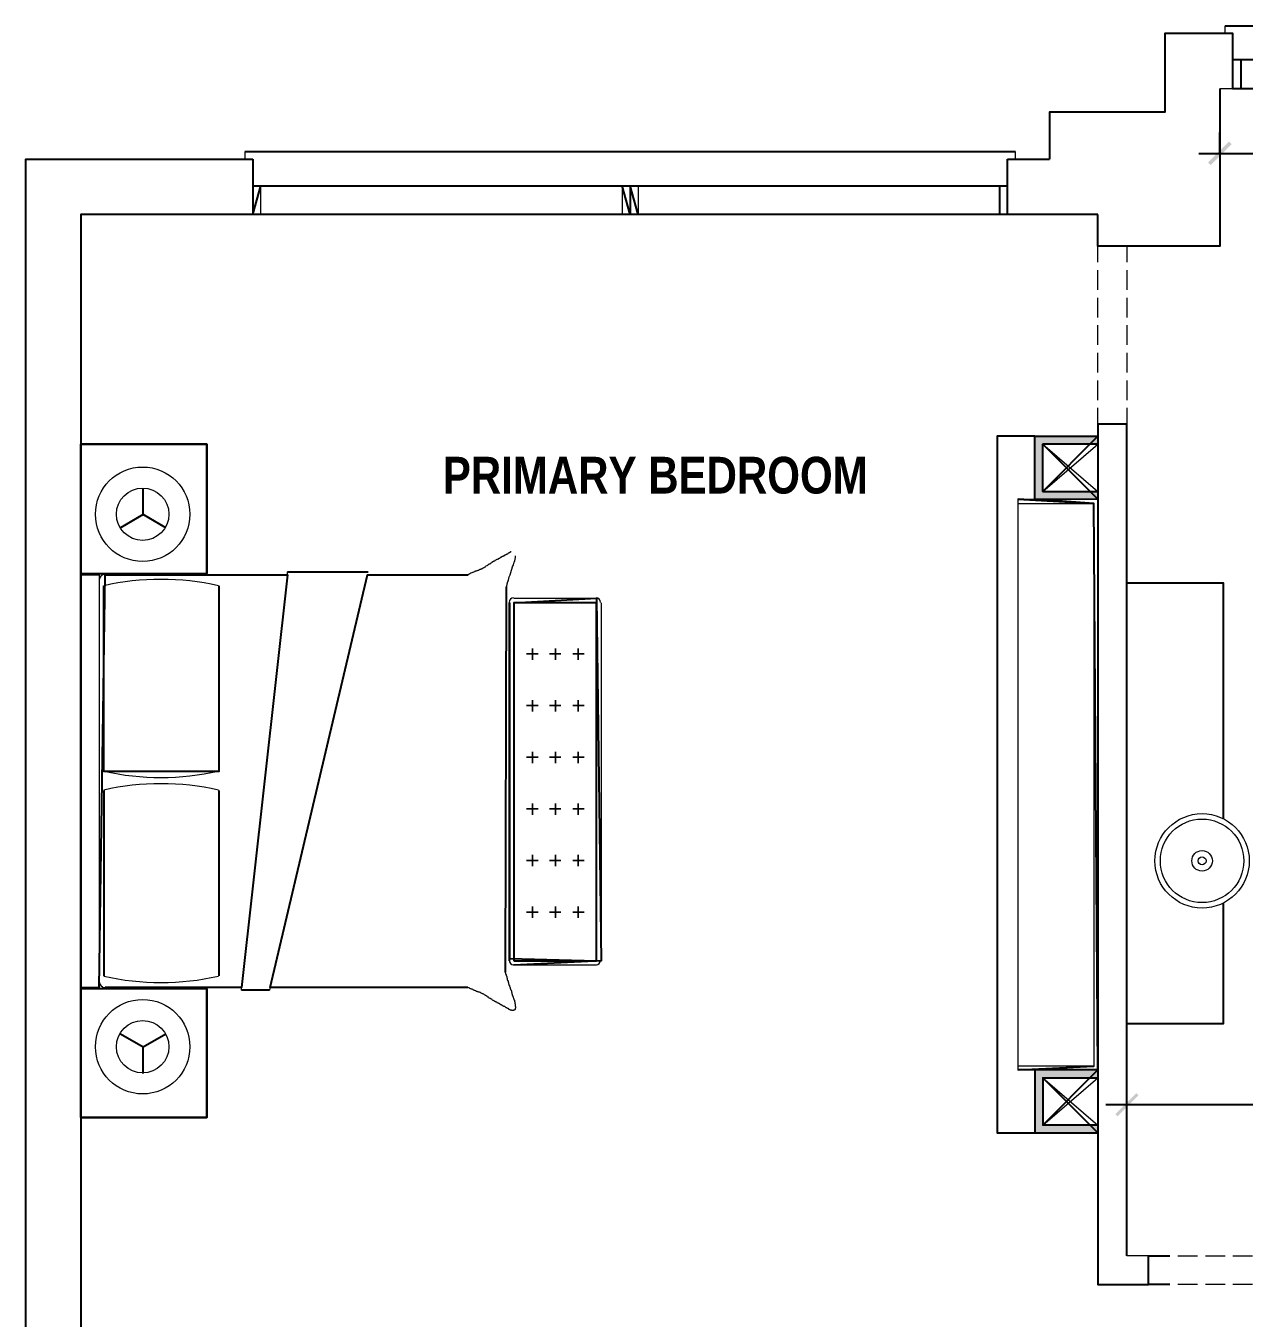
# Model space of a CAD drawing. Header units: millimetres. Extents: x 58 to 2247, y 57 to 1671.
# Drawn here: x 545 to 777.4, y 991.6 to 1238 of the extents above; entities that cross this region are included whole.
import ezdxf

# ---------------------------------------------------------------- set-up
doc = ezdxf.new("R2010")
doc.units = ezdxf.units.MM
doc.header["$LTSCALE"] = 0.5
for name, color, linetype in [('main floor exterior line', 2, 'CONTINUOUS'), ('main floor interior line', 6, 'CONTINUOUS'), ('PDF_Geometry', 7, 'Continuous'), ('PDF_Solid Fills', 7, 'Continuous'), ('PDF_Text', 7, 'Continuous'), ('side window main', 5, 'CONTINUOUS')]:
    doc.layers.add(name, color=color, linetype=linetype)
doc.styles.add('PDF Arial Narrow Bold', font='ARIALNB.TTF')

msp = doc.modelspace()

# ---------------------------------------------------------------- linework, layer by layer
at = {"layer": 'main floor exterior line'}
for points in [[(545.02, 944.37), (545.02, 1212.53), (588.3, 1212.53)], [(733.82, 1213.97), (586.78, 1213.97)], [(588.3, 1207.49), (732.3, 1207.49)], [(732.3, 1201.97), (588.3, 1201.97), (555.5, 1201.97), (555.5, 985.97)], [(579.58, 1054.37), (579.58, 1029.81), (555.5, 1029.81), (555.5, 1054.61), (555.5, 1133.33), (555.5, 1158.21), (579.58, 1158.21), (579.58, 1133.57)], [(567.42, 1144.77), (567.42, 1149.73)], [(571.74, 1142.29), (567.42, 1144.77), (563.1, 1142.29)], [(594.94, 1133.89), (610.3, 1133.89)], [(559.02, 1054.61), (560.14, 1133.33), (594.94, 1133.33), (586.14, 1054.61), (560.14, 1054.61)], [(581.82, 1131.17), (581.82, 1095.81), (559.9, 1095.81), (559.9, 1131.17)], [(629.34, 1054.61), (591.66, 1054.61), (610.22, 1133.33), (629.34, 1133.33)], [(636.62, 1131.01), (636.46, 1057.57)], [(637.26, 1059.73), (637.26, 1127.97), (637.26, 1060.13), (653.9, 1059.73), (653.9, 1127.97), (638.14, 1127.97), (653.9, 1128.85), (654.78, 1059.73), (638.14, 1058.85)], [(559.9, 1092.21), (559.9, 1056.85)], [(581.82, 1092.21), (581.82, 1056.85)], [(591.5, 1054.13), (586.14, 1054.13)], [(567.42, 1038.21), (567.42, 1043.25), (563.1, 1045.73)], [(571.74, 1045.73), (567.42, 1043.25)]]:
    msp.add_lwpolyline(points, dxfattribs=at)
at = {"layer": 'main floor interior line'}
for points in [[(773.82, 1237.97), (920.78, 1237.97)], [(954.3, 1212.53), (954.3, 1221.49), (932.3, 1221.49), (932.3, 1236.53), (919.26, 1236.53), (919.26, 1225.97), (775.26, 1225.97), (775.26, 1236.53), (762.3, 1236.53), (762.3, 1221.49), (740.3, 1221.49), (740.3, 1212.53)], [(919.26, 1231.49), (775.26, 1231.49)], [(776.78, 1231.49), (776.78, 1225.97)], [(772.78, 1225.97), (772.78, 1195.97), (749.5, 1195.97)], [(772.78, 1213.65), (772.78, 1217.65)], [(588.3, 1212.53), (588.3, 1201.97), (589.82, 1207.49)], [(749.5, 1201.97), (732.3, 1201.97), (732.3, 1212.53)], [(732.3, 1212.53), (740.3, 1212.53)], [(768.78, 1213.65), (925.74, 1213.65)], [(661.82, 1201.97), (660.3, 1207.49), (660.3, 1201.97), (658.78, 1207.49)], [(730.78, 1207.49), (730.78, 1201.97)], [(749.5, 1195.97), (749.5, 1201.97)], [(755.02, 1003.49), (755.02, 1162.05), (749.5, 1162.05), (749.5, 997.97), (759.18, 997.97), (759.18, 1003.49)], [(737.5, 1159.73), (730.3, 1159.73), (730.3, 1026.93), (737.5, 1026.93)], [(749.5, 1158.21), (739.02, 1158.21), (749.5, 1147.73), (749.5, 1038.93), (748.78, 1146.93), (734.3, 1147.73), (748.78, 1146.93), (737.5, 1147.73), (737.5, 1159.73), (749.5, 1159.73), (739.02, 1149.17), (749.5, 1149.17)], [(739.02, 1149.17), (739.02, 1158.21)], [(773.5, 1086.77), (773.5, 1131.73), (755.02, 1131.73)], [(755.02, 1047.73), (773.5, 1047.73), (773.5, 1070.61)], [(749.5, 1028.37), (739.02, 1028.37), (749.5, 1038.93), (734.3, 1038.93), (748.78, 1039.65), (737.5, 1038.93), (737.5, 1026.93), (749.5, 1026.93), (739.02, 1037.41), (749.5, 1037.41)], [(739.02, 1037.41), (739.02, 1028.37)], [(755.02, 1031.89), (755.02, 1036.29)], [(751.02, 1032.29), (943.5, 1032.29)], [(759.18, 1003.49), (763.26, 1003.49)], [(763.26, 997.97), (759.18, 997.97)]]:
    msp.add_lwpolyline(points, dxfattribs=at)
at = {"layer": 'PDF_Geometry', "lineweight": 5}
for points in [[(773.82, 1236.53), (773.82, 1237.97), (920.78, 1237.97), (920.78, 1236.53)], [(772.78, 1213.65), (772.78, 1217.65)], [(733.82, 1212.53), (733.82, 1213.97), (586.78, 1213.97), (586.78, 1212.53)], [(768.78, 1213.65), (925.74, 1213.65)], [(749.5, 1192.93), (749.5, 1195.97), (751.5, 1195.97)], [(753.02, 1195.97), (755.02, 1195.97), (755.02, 1192.93)], [(749.5, 1187.65), (749.5, 1191.41)], [(755.02, 1191.41), (755.02, 1187.65)], [(749.5, 1182.37), (749.5, 1186.13)], [(755.02, 1186.13), (755.02, 1182.37)], [(749.5, 1177.17), (749.5, 1180.93)], [(755.02, 1180.93), (755.02, 1177.17)], [(749.5, 1171.89), (749.5, 1175.65)], [(755.02, 1175.65), (755.02, 1171.89)], [(749.5, 1166.61), (749.5, 1170.37)], [(755.02, 1170.37), (755.02, 1166.61)], [(751.5, 1162.05), (749.5, 1162.05), (749.5, 1165.17)], [(755.02, 1165.17), (755.02, 1162.05), (753.02, 1162.05)], [(737.5, 1159.73), (730.3, 1159.73), (730.3, 1026.93), (737.5, 1026.93)], [(571.74, 1142.29), (567.42, 1144.77), (567.42, 1149.73)], [(734.3, 1146.93), (748.78, 1146.93), (748.78, 1039.65), (734.3, 1039.65)], [(567.42, 1144.77), (563.1, 1142.29)], [(591.66, 1054.61), (610.22, 1133.33), (629.34, 1133.33), (629.5, 1133.41), (629.58, 1133.49), (629.74, 1133.57), (629.9, 1133.65), (629.98, 1133.65), (630.14, 1133.73), (630.3, 1133.81), (630.38, 1133.81), (630.54, 1133.89), (630.62, 1133.97), (630.78, 1133.97), (630.86, 1134.05), (631.02, 1134.05), (631.1, 1134.13), (631.18, 1134.13), (631.34, 1134.21), (631.42, 1134.21), (631.5, 1134.29), (631.58, 1134.29), (631.66, 1134.37), (631.74, 1134.37), (631.82, 1134.37), (631.9, 1134.45), (631.98, 1134.45), (632.06, 1134.53), (632.14, 1134.53), (632.22, 1134.61), (632.3, 1134.61), (632.38, 1134.69), (632.46, 1134.69), (632.54, 1134.77), (632.62, 1134.85), (632.7, 1134.85), (632.78, 1134.93), (632.86, 1135.01), (633.02, 1135.09), (633.1, 1135.17), (633.18, 1135.17), (633.26, 1135.25), (633.34, 1135.33), (633.42, 1135.41), (633.58, 1135.41), (633.66, 1135.49), (633.74, 1135.57), (633.82, 1135.57), (633.9, 1135.65), (633.98, 1135.73), (634.06, 1135.73), (634.06, 1135.81), (634.14, 1135.81), (634.22, 1135.89), (634.3, 1135.89), (634.38, 1135.97), (634.46, 1135.97), (634.54, 1136.05), (634.62, 1136.13), (634.7, 1136.13), (634.78, 1136.21), (634.86, 1136.21), (634.94, 1136.29), (635.02, 1136.29), (635.1, 1136.37), (635.18, 1136.37), (635.26, 1136.37), (635.26, 1136.45), (635.34, 1136.45), (635.42, 1136.45), (635.42, 1136.53), (635.5, 1136.53), (635.58, 1136.61), (635.66, 1136.69), (635.74, 1136.69), (635.74, 1136.77), (635.82, 1136.77), (635.9, 1136.77), (635.9, 1136.85), (635.98, 1136.85), (636.06, 1136.85), (636.06, 1136.93), (636.14, 1136.93), (636.22, 1136.93), (636.3, 1137.01), (636.38, 1137.01), (636.38, 1137.09), (636.46, 1137.09), (636.54, 1137.09), (636.54, 1137.17), (636.62, 1137.17), (636.7, 1137.25), (636.78, 1137.25), (636.78, 1137.33), (636.86, 1137.33), (636.94, 1137.33), (637.02, 1137.41), (637.1, 1137.49), (637.18, 1137.49), (637.26, 1137.57), (637.34, 1137.57), (637.34, 1137.65), (637.42, 1137.65), (637.5, 1137.65), (637.5, 1137.73), (637.58, 1137.73)], [(634.54, 1136.05), (634.54, 1136.05)], [(634.7, 1136.13), (634.7, 1136.13)], [(634.86, 1136.21), (634.86, 1136.21)], [(634.94, 1136.29), (634.94, 1136.29)], [(635.1, 1136.37), (635.1, 1136.37)], [(635.58, 1136.61), (635.58, 1136.61)], [(636.14, 1136.93), (636.14, 1136.93)], [(637.02, 1137.41), (637.02, 1137.41)], [(637.18, 1137.49), (637.18, 1137.49)], [(637.26, 1137.57), (637.26, 1137.57)], [(638.3, 1136.21), (638.3, 1136.21)], [(560.14, 1133.33), (594.94, 1133.33), (594.94, 1133.89), (610.3, 1133.89)], [(637.74, 1134.53), (637.74, 1134.53)], [(581.82, 1131.17), (581.82, 1095.81)], [(594.94, 1133.33), (586.14, 1054.61)], [(636.7, 1131.25), (636.7, 1131.25)], [(636.86, 1131.89), (636.86, 1131.89)], [(636.86, 1131.73), (636.86, 1131.73)], [(637.02, 1132.29), (637.02, 1132.29)], [(637.18, 1132.85), (637.18, 1132.85)], [(773.5, 1086.77), (773.5, 1131.73), (755.02, 1131.73)], [(638.14, 1128.85), (653.9, 1128.85)], [(637.26, 1059.73), (637.26, 1127.97)], [(637.26, 1127.57), (637.26, 1060.13)], [(654.78, 1127.97), (654.78, 1059.73)], [(641.66, 1119.25), (641.66, 1117.09), (641.66, 1119.25), (641.66, 1117.09)], [(646.06, 1119.25), (646.06, 1117.09), (646.06, 1119.25), (646.06, 1117.09)], [(650.38, 1119.25), (650.38, 1117.09), (650.38, 1119.25), (650.38, 1117.09)], [(642.78, 1118.21), (640.54, 1118.21), (642.78, 1118.21), (640.54, 1118.21)], [(647.1, 1118.21), (644.94, 1118.21), (647.1, 1118.21), (644.94, 1118.21)], [(651.5, 1118.21), (649.34, 1118.21), (651.5, 1118.21), (649.34, 1118.21)], [(641.66, 1109.41), (641.66, 1107.25), (641.66, 1109.41)], [(641.66, 1107.25), (641.66, 1109.41)], [(646.06, 1109.41), (646.06, 1107.25), (646.06, 1109.41)], [(646.06, 1107.25), (646.06, 1109.41)], [(650.38, 1107.25), (650.38, 1109.41)], [(650.38, 1109.41), (650.38, 1107.25), (650.38, 1109.41)], [(640.54, 1108.37), (642.78, 1108.37)], [(644.94, 1108.37), (647.1, 1108.37)], [(649.34, 1108.37), (651.5, 1108.37)], [(641.66, 1097.41), (641.66, 1099.57)], [(641.66, 1099.57), (641.66, 1097.41), (641.66, 1099.57)], [(646.06, 1097.41), (646.06, 1099.57)], [(646.06, 1099.57), (646.06, 1097.41), (646.06, 1099.57)], [(650.38, 1097.41), (650.38, 1099.57), (650.38, 1097.41), (650.38, 1099.57)], [(640.54, 1098.53), (642.78, 1098.53)], [(644.94, 1098.53), (647.1, 1098.53)], [(651.5, 1098.53), (649.34, 1098.53), (651.5, 1098.53), (649.34, 1098.53)], [(559.9, 1092.21), (559.9, 1056.85)], [(581.82, 1092.21), (581.82, 1056.85)], [(641.66, 1087.57), (641.66, 1089.73)], [(641.66, 1089.73), (641.66, 1087.57), (641.66, 1089.73)], [(646.06, 1087.57), (646.06, 1089.73), (646.06, 1087.57)], [(646.06, 1089.73), (646.06, 1087.57)], [(650.38, 1089.73), (650.38, 1087.57)], [(650.38, 1087.57), (650.38, 1089.73), (650.38, 1087.57)], [(640.54, 1088.69), (642.78, 1088.69)], [(644.94, 1088.69), (647.1, 1088.69)], [(649.34, 1088.69), (651.5, 1088.69)], [(641.66, 1079.89), (641.66, 1077.73), (641.66, 1079.89), (641.66, 1077.73)], [(646.06, 1079.89), (646.06, 1077.73), (646.06, 1079.89), (646.06, 1077.73)], [(650.38, 1079.89), (650.38, 1077.73), (650.38, 1079.89), (650.38, 1077.73)], [(642.78, 1078.85), (640.54, 1078.85), (642.78, 1078.85), (640.54, 1078.85)], [(647.1, 1078.85), (644.94, 1078.85), (647.1, 1078.85), (644.94, 1078.85)], [(651.5, 1078.85), (649.34, 1078.85), (651.5, 1078.85), (649.34, 1078.85)], [(641.66, 1067.89), (641.66, 1070.05)], [(641.66, 1070.05), (641.66, 1067.89), (641.66, 1070.05)], [(646.06, 1067.89), (646.06, 1070.05)], [(646.06, 1070.05), (646.06, 1067.89), (646.06, 1070.05)], [(650.38, 1070.05), (650.38, 1067.89), (650.38, 1070.05)], [(650.38, 1067.89), (650.38, 1070.05)], [(755.02, 1047.73), (773.5, 1047.73), (773.5, 1070.61)], [(640.54, 1069.01), (642.78, 1069.01)], [(644.94, 1069.01), (647.1, 1069.01)], [(649.34, 1069.01), (651.5, 1069.01)], [(636.46, 1057.57), (636.46, 1057.57)], [(636.54, 1057.33), (636.54, 1057.33)], [(636.54, 1057.25), (636.54, 1057.25)], [(636.54, 1057.25), (636.54, 1057.25)], [(636.54, 1057.17), (636.54, 1057.17)], [(653.9, 1058.85), (638.14, 1058.85)], [(634.86, 1051.73), (634.86, 1051.81), (634.78, 1051.81), (634.7, 1051.81), (634.7, 1051.89), (634.62, 1051.89), (634.54, 1051.97), (634.46, 1051.97), (634.38, 1052.05), (634.3, 1052.05), (634.22, 1052.13), (634.14, 1052.13), (634.06, 1052.21), (633.98, 1052.29), (633.9, 1052.37), (633.82, 1052.37), (633.74, 1052.45), (633.66, 1052.53), (633.58, 1052.53), (633.42, 1052.61), (633.34, 1052.69), (633.26, 1052.77), (633.18, 1052.77), (633.1, 1052.85), (633.02, 1052.93), (632.86, 1053.01), (632.78, 1053.09), (632.7, 1053.09), (632.62, 1053.17), (632.54, 1053.25), (632.46, 1053.25), (632.38, 1053.33), (632.3, 1053.33), (632.22, 1053.41), (632.14, 1053.41), (632.06, 1053.49), (631.98, 1053.49), (631.9, 1053.57), (631.82, 1053.57), (631.74, 1053.65), (631.66, 1053.65), (631.58, 1053.73), (631.5, 1053.73), (631.42, 1053.73), (631.34, 1053.81), (631.18, 1053.81), (631.1, 1053.89), (631.02, 1053.89), (630.86, 1053.97), (630.78, 1053.97), (630.62, 1054.05), (630.54, 1054.13), (630.38, 1054.13), (630.3, 1054.21), (630.14, 1054.29), (629.98, 1054.29), (629.9, 1054.37), (629.74, 1054.45), (629.58, 1054.53), (629.5, 1054.53), (629.34, 1054.61), (591.66, 1054.61), (591.5, 1054.13), (586.14, 1054.13), (586.14, 1054.61), (560.14, 1054.61)], [(636.62, 1056.93), (636.62, 1056.93)], [(636.7, 1056.85), (636.7, 1056.85)], [(636.7, 1056.77), (636.7, 1056.77)], [(636.78, 1056.45), (636.78, 1056.45)], [(636.86, 1056.21), (636.86, 1056.21)], [(636.94, 1055.89), (636.94, 1055.89)], [(637.26, 1055.01), (637.26, 1055.01)], [(634.06, 1052.21), (634.06, 1052.21)], [(634.54, 1051.97), (634.54, 1051.97)], [(634.94, 1051.73), (634.94, 1051.73)], [(635.26, 1051.57), (635.26, 1051.57)], [(635.42, 1051.49), (635.42, 1051.49)], [(635.9, 1051.17), (635.9, 1051.17)], [(636.06, 1051.09), (636.06, 1051.09)], [(636.54, 1050.85), (636.54, 1050.85)], [(637.26, 1050.45), (637.26, 1050.45)], [(637.34, 1050.37), (637.34, 1050.37)], [(637.5, 1050.29), (637.5, 1050.29)], [(638.14, 1050.29), (638.14, 1050.29)], [(638.3, 1050.45), (638.3, 1050.45)], [(638.38, 1051.41), (638.38, 1051.41)], [(638.38, 1050.53), (638.38, 1050.53)], [(638.46, 1051.01), (638.46, 1051.01)], [(638.46, 1050.85), (638.46, 1050.85)], [(638.46, 1050.69), (638.46, 1050.69)], [(567.42, 1043.25), (563.1, 1045.73)], [(571.74, 1045.73), (567.42, 1043.25), (567.42, 1038.21)], [(755.02, 1031.89), (755.02, 1036.29)], [(751.02, 1032.29), (943.5, 1032.29)], [(759.18, 1001.49), (759.18, 1003.49), (763.26, 1003.49)], [(764.78, 1003.49), (768.54, 1003.49)], [(770.06, 1003.49), (773.82, 1003.49)], [(775.26, 1003.49), (779.02, 1003.49)], [(763.26, 997.97), (759.18, 997.97), (759.18, 999.97)], [(768.54, 997.97), (764.78, 997.97)], [(773.82, 997.97), (770.06, 997.97)], [(779.02, 997.97), (775.26, 997.97)]]:
    msp.add_lwpolyline(points, dxfattribs=at)
at = {"layer": 'PDF_Geometry', "lineweight": 20}
for points in [[(776.78, 1225.97), (772.78, 1225.97), (772.78, 1195.97), (749.5, 1195.97), (749.5, 1201.97), (732.3, 1201.97), (732.3, 1212.53), (740.3, 1212.53), (740.3, 1221.49), (762.3, 1221.49), (762.3, 1236.53), (775.26, 1236.53), (775.26, 1225.97)], [(555.5, 944.37), (545.02, 944.37), (545.02, 1212.53), (588.3, 1212.53), (588.3, 1201.97), (555.5, 1201.97), (555.5, 985.97), (567.5, 985.97), (567.5, 965.97), (704.06, 965.97), (704.06, 955.97), (727.26, 955.97), (727.26, 952.53), (704.06, 952.53), (704.06, 927.97), (810.54, 927.97), (810.54, 952.53), (787.26, 952.53), (787.26, 955.97), (810.54, 955.97), (810.54, 960.77)], [(749.5, 1147.73), (737.5, 1147.73), (737.5, 1159.73), (749.5, 1159.73)], [(749.5, 1149.17), (739.02, 1149.17), (739.02, 1158.21), (749.5, 1158.21)], [(749.5, 1038.93), (737.5, 1038.93), (737.5, 1026.93), (749.5, 1026.93)], [(749.5, 1037.41), (739.02, 1037.41), (739.02, 1028.37), (749.5, 1028.37)]]:
    msp.add_lwpolyline(points, dxfattribs=at)
at = {"layer": 'PDF_Geometry', "lineweight": 9}
for points in [[(917.74, 1225.97), (917.74, 1231.49), (919.26, 1231.49), (775.26, 1231.49), (776.78, 1231.49), (776.78, 1225.97)], [(919.26, 1225.97), (775.26, 1225.97)], [(589.82, 1201.97), (589.82, 1207.49), (588.3, 1207.49), (732.3, 1207.49), (730.78, 1207.49), (730.78, 1201.97)], [(658.78, 1207.49), (658.78, 1201.97)], [(660.3, 1207.49), (660.3, 1201.97)], [(661.82, 1207.49), (661.82, 1201.97)], [(732.3, 1201.97), (588.3, 1201.97)]]:
    msp.add_lwpolyline(points, dxfattribs=at)
at = {"layer": 'PDF_Geometry', "lineweight": 20}
msp.add_lwpolyline([(755.02, 1003.49), (755.02, 1162.05), (749.5, 1162.05), (749.5, 997.97), (759.18, 997.97), (759.18, 1003.49)], close=True, dxfattribs=at)
at = {"layer": 'PDF_Geometry', "lineweight": 5}
for points in [[(555.5, 1133.57), (555.5, 1158.21), (579.58, 1158.21), (579.58, 1133.57)], [(734.3, 1147.73), (749.5, 1147.73), (749.5, 1038.93), (734.3, 1038.93)], [(559.02, 1133.33), (559.02, 1054.61), (555.5, 1054.61), (555.5, 1133.33)], [(638.14, 1127.97), (653.9, 1127.97), (653.9, 1059.73), (638.14, 1059.73)], [(642.78, 1108.37), (640.54, 1108.37)], [(647.1, 1108.37), (644.94, 1108.37)], [(651.5, 1108.37), (649.34, 1108.37)], [(642.78, 1098.53), (640.54, 1098.53)], [(647.1, 1098.53), (644.94, 1098.53)], [(642.78, 1088.69), (640.54, 1088.69)], [(647.1, 1088.69), (644.94, 1088.69)], [(651.5, 1088.69), (649.34, 1088.69)], [(642.78, 1069.01), (640.54, 1069.01)], [(647.1, 1069.01), (644.94, 1069.01)], [(651.5, 1069.01), (649.34, 1069.01)], [(555.5, 1054.37), (555.5, 1029.81), (579.58, 1029.81), (579.58, 1054.37)]]:
    msp.add_lwpolyline(points, close=True, dxfattribs=at)
at = {"layer": 'PDF_Geometry', "color": 9, "lineweight": 5, "true_color": 0xc2c2c2}
for points in [[(739.02, 1149.17), (749.5, 1158.21)], [(739.02, 1158.21), (749.5, 1149.17)], [(739.02, 1028.37), (749.5, 1037.41)], [(739.02, 1037.41), (749.5, 1028.37)]]:
    msp.add_lwpolyline(points, dxfattribs=at)
at = {"layer": 'PDF_Geometry', "lineweight": 5}
for points in [[(638.38, 1136.93), (638.38, 1136.85), (638.38, 1136.77), (638.38, 1136.69), (638.38, 1136.61), (638.38, 1136.53), (638.38, 1136.45), (638.3, 1136.37), (638.3, 1136.29), (638.3, 1136.21), (638.3, 1136.13), (638.22, 1136.05), (638.22, 1135.97), (638.22, 1135.89), (638.22, 1135.81), (638.14, 1135.73), (638.14, 1135.65), (638.14, 1135.57), (638.06, 1135.49), (638.06, 1135.41), (637.98, 1135.25), (637.98, 1135.17), (637.98, 1135.09), (637.9, 1135.01), (637.9, 1134.93), (637.82, 1134.93), (637.82, 1134.85), (637.82, 1134.77), (637.82, 1134.69), (637.74, 1134.61), (637.74, 1134.53, -0.028665), (637.18, 1132.85), (637.18, 1132.77), (637.1, 1132.69), (637.1, 1132.61), (637.1, 1132.53), (637.1, 1132.45), (637.02, 1132.37), (637.02, 1132.29), (637.02, 1132.21), (636.94, 1132.13), (636.94, 1132.05), (636.94, 1131.97), (636.86, 1131.89), (636.86, 1131.81), (636.86, 1131.73), (636.86, 1131.65), (636.78, 1131.65), (636.78, 1131.57), (636.78, 1131.49), (636.78, 1131.41), (636.78, 1131.33), (636.7, 1131.33), (636.7, 1131.25), (636.7, 1131.17), (636.7, 1131.09), (636.62, 1131.09), (636.62, 1131.01), (636.46, 1057.57), (636.46, 1057.49), (636.46, 1057.41), (636.54, 1057.41), (636.54, 1057.33), (636.54, 1057.25), (636.54, 1057.17), (636.62, 1057.09), (636.62, 1057.01), (636.62, 1056.93), (636.7, 1056.85), (636.7, 1056.77), (636.7, 1056.69), (636.78, 1056.69), (636.78, 1056.61), (636.78, 1056.53), (636.78, 1056.45), (636.78, 1056.37), (636.86, 1056.37), (636.86, 1056.29), (636.86, 1056.21), (636.86, 1056.13), (636.86, 1056.05), (636.94, 1056.05), (636.94, 1055.97), (636.94, 1055.89), (637.02, 1055.81), (637.02, 1055.73), (637.02, 1055.65), (637.02, 1055.57), (637.1, 1055.57), (637.1, 1055.49), (637.1, 1055.41), (637.1, 1055.33), (637.18, 1055.25), (637.18, 1055.17), (637.18, 1055.09), (637.26, 1055.01), (637.26, 1054.93), (637.26, 1054.85), (637.34, 1054.77), (637.34, 1054.69), (637.42, 1054.61), (637.42, 1054.53), (637.42, 1054.45), (637.5, 1054.37), (637.5, 1054.29), (637.5, 1054.21), (637.58, 1054.13), (637.58, 1054.05), (637.58, 1053.97), (637.66, 1053.97), (637.66, 1053.89), (637.66, 1053.81), (637.66, 1053.73), (637.74, 1053.65), (637.74, 1053.57), (637.74, 1053.49), (637.74, 1053.41), (637.74, 1053.33), (637.82, 1053.33), (637.82, 1053.25), (637.82, 1053.17), (637.82, 1053.09), (637.9, 1053.01), (637.9, 1052.93), (637.98, 1052.85), (637.98, 1052.77), (637.98, 1052.69), (638.06, 1052.61), (638.06, 1052.53), (638.14, 1052.45), (638.14, 1052.37), (638.14, 1052.29), (638.22, 1052.21), (638.22, 1052.13), (638.22, 1052.05), (638.22, 1051.97), (638.3, 1051.89), (638.3, 1051.81), (638.3, 1051.73), (638.3, 1051.65), (638.3, 1051.57), (638.38, 1051.49), (638.38, 1051.41), (638.38, 1051.33), (638.38, 1051.25), (638.38, 1051.17), (638.38, 1051.09), (638.46, 1051.01), (638.46, 1050.93), (638.46, 1050.85), (638.46, 1050.77), (638.46, 1050.69), (638.38, 1050.61), (638.38, 1050.53), (638.38, 1050.45), (638.3, 1050.45), (638.3, 1050.37), (638.22, 1050.37), (638.22, 1050.29), (638.14, 1050.29), (638.06, 1050.29), (638.06, 1050.21), (637.98, 1050.21), (637.9, 1050.21), (637.82, 1050.21), (637.74, 1050.21), (637.66, 1050.29), (637.58, 1050.29), (637.5, 1050.29), (637.42, 1050.37), (637.34, 1050.37), (637.26, 1050.45), (637.18, 1050.45), (637.18, 1050.53), (637.1, 1050.53), (637.02, 1050.53), (637.02, 1050.61), (636.94, 1050.61), (636.86, 1050.69), (636.78, 1050.69), (636.78, 1050.77), (636.7, 1050.77), (636.62, 1050.77), (636.54, 1050.85), (636.46, 1050.93), (636.38, 1050.93), (636.38, 1051.01), (636.3, 1051.01), (636.22, 1051.01), (636.14, 1051.09), (636.06, 1051.09), (635.98, 1051.17), (635.9, 1051.17), (635.82, 1051.25), (635.74, 1051.25), (635.74, 1051.33), (635.66, 1051.33), (635.58, 1051.33), (635.58, 1051.41), (635.5, 1051.41), (635.42, 1051.49), (635.34, 1051.57), (635.26, 1051.57), (635.18, 1051.65), (635.1, 1051.65), (635.02, 1051.65), (634.94, 1051.73), (634.86, 1051.73)], [(581.76, 1095.82, -0.111141), (559.9, 1095.81), (559.9, 1131.17)]]:
    msp.add_lwpolyline(points, format="xyb", dxfattribs=at)
for centre, radius in [((567.31, 1144.85), 9), ((567.31, 1144.85), 5), ((769.4, 1078.77), 9), ((769.4, 1078.77), 7.96), ((769.4, 1078.77), 1.96), ((769.4, 1078.77), 0.76), ((567.31, 1043.33), 9), ((567.31, 1043.33), 5)]:
    msp.add_circle(centre, radius, dxfattribs=at)
for centre, radius, start, end in [((570.82, 1082.63), 49.81, 77.3162, 102.6838), ((638.04, 1128.05), 0.84, 90.2032, 179.7968), ((653.8, 1128.05), 0.84, 0, 90), ((570.82, 1043.67), 49.81, 77.3162, 102.6838), ((638.04, 1059.81), 0.84, 180, 270), ((653.8, 1059.81), 0.84, 270, 360), ((570.82, 1105.38), 49.81, 257.3162, 282.6838)]:
    msp.add_arc(centre, radius, start, end, dxfattribs=at)
for points in [[(560.1, 1133.41), (559.51, 1133.41), (559.02, 1132.85), (559.02, 1132.17)], [(559.02, 1055.85), (559.02, 1055.16), (559.51, 1054.61), (560.1, 1054.61)]]:
    msp.add_open_spline(points, degree=3, dxfattribs=at)
at = {"layer": 'PDF_Solid Fills', "transparency": 33554559}
for points in [[(774.54, 1215.89), (771.02, 1211.41), (770.54, 1211.89)], [(775.02, 1215.41), (774.54, 1215.89), (771.02, 1211.41)], [(756.86, 1034.45), (753.26, 1030.05), (752.86, 1030.45)], [(757.26, 1034.05), (756.86, 1034.45), (753.26, 1030.05)]]:
    msp.add_solid(points, dxfattribs=at)
at = {"layer": 'PDF_Solid Fills', "color": 254, "true_color": 0xdcdcdc, "transparency": 33554559}
for points in [[(749.5, 1159.73), (737.5, 1159.73), (749.5, 1158.21)], [(737.5, 1159.73), (749.5, 1158.21), (737.5, 1158.21)], [(739.02, 1158.21), (737.5, 1158.21), (739.02, 1149.17)], [(737.5, 1158.21), (739.02, 1149.17), (737.5, 1149.17)], [(749.5, 1149.17), (737.5, 1149.17), (749.5, 1147.73)], [(737.5, 1149.17), (749.5, 1147.73), (737.5, 1147.73)], [(749.5, 1038.93), (737.5, 1038.93), (749.5, 1037.41)], [(737.5, 1038.93), (749.5, 1037.41), (737.5, 1037.41)], [(739.02, 1037.41), (737.5, 1037.41), (739.02, 1028.37)], [(737.5, 1037.41), (739.02, 1028.37), (737.5, 1028.37)], [(749.5, 1028.37), (737.5, 1028.37), (749.5, 1026.93)], [(737.5, 1028.37), (749.5, 1026.93), (737.5, 1026.93)]]:
    msp.add_solid(points, dxfattribs=at)
at = {"layer": 'side window main'}
for points in [[(555.5, 1133.57), (579.58, 1133.57), (579.58, 1158.21), (555.5, 1158.21), (555.5, 1133.57)], [(638.14, 1059.73), (653.9, 1059.73), (653.9, 1127.97), (638.14, 1127.97), (638.14, 1059.73)], [(555.5, 1029.81), (579.58, 1029.81), (579.58, 1054.37), (555.5, 1054.37), (555.5, 1029.81)]]:
    msp.add_lwpolyline(points, dxfattribs=at)

# ---------------------------------------------------------------- texts
at = {"layer": 'PDF_Text', "insert": (624.56, 1152.25), "char_height": 7, "attachment_point": 4, "style": 'PDF Arial Narrow Bold'}
msp.add_mtext('PRIMARY BEDROOM', dxfattribs=at)

doc.saveas('drawing.dxf')
